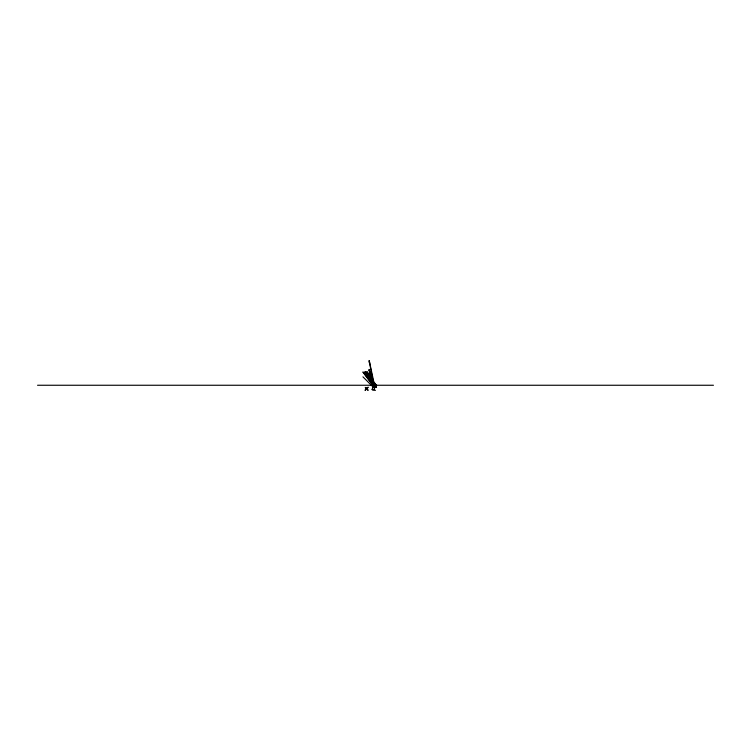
<?xml version="1.0" encoding="UTF-8"?>
<svg xmlns="http://www.w3.org/2000/svg" width="751" height="751" viewBox="0 0 751 751"><rect width="100%" height="100%" fill="white"/><g stroke="black" fill="none" stroke-linecap="round" stroke-linejoin="round"><path stroke-width="1.13" d="M375.66 386.915L374.524 384.841L376.223 387.375L372.806 387.309L369.182 370.055L373.36 386.915M374.017 385.901L374.852 385.573M372.862 387.263L376.223 387.028M366.103 388.624C369.07 390.351 362.677 385.46 366.469 388.258M376.035 385.423L376.157 384.953L376.317 385.423L372.721 385.423L372.862 384.953L373.144 385.601L372.853 384.925M373.547 385.601L374.402 383.235M373.454 385.301L374.646 383.235M375.791 385.394L376.167 384.925M375.988 385.047L375.716 385.601L376.476 384.925L375.941 385.685M375.875 385.601L376.148 385.047M373.773 385.601C373.05 382.897 376.279 382.55 375.603 385.601M374.092 390.22L373.5 390.22M366.741 388.258L368.187 387.178L367.108 388.624M366.469 389.262L365.024 390.342L366.103 388.896M374.88 390.342L375.491 390.295M374.74 383.479L375.303 385.366M374.618 383.827L374.402 383.827M374.646 383.498L374.007 383.77L374.646 383.611M373.256 385.394L372.552 384.925L373.341 385.601M37.55 385.254L713.45 385.254M372.562 385.376L376.467 385.376M372.721 385.582L376.307 385.582M372.806 385.901L376.223 385.901M372.806 386.089L376.223 386.089M372.806 386.333L376.223 386.333M376.223 386.549L372.862 386.549M373.228 386.577L373.754 387.028M376.223 386.69L372.806 386.69L362.949 376.842M372.299 389.149L372.806 389.018L372.299 388.915L372.806 389.91L372.806 388.887M372.299 389.243L372.806 389.3M372.299 389.337L372.806 389.412M372.299 389.525L372.806 389.525M372.299 389.788L372.806 389.666M374.843 383.273L375.575 385.301M367.108 388.896L368.187 390.342L366.741 389.262M374.533 384.653L376.213 386.906L372.806 386.906L369.145 369.37L373.031 385.826M362.949 372.092L372.984 385.423M363.099 372.092L372.825 385.225M364.517 372.092L373.228 385.432M365.211 371.726L373.369 385.301M365.352 371.726L373.454 385.366L365.521 371.726M376.486 385.225L376.223 387.413M366.516 371.726L373.773 385.366M367.436 371.726L374.026 385.366M370.712 378.11L374.571 387.028L370.712 377.875M370.712 377.678L374.514 386.915M374.514 386.953L374.158 385.479A46.008 4.131 81 0 1 369.239 360.64L369.239 362.789M369.239 360.64L374.514 385.301M375.819 387.028L375.885 386.474L375.275 387.028M375.444 386.53L375.416 387.028M375.049 385.301L375.096 386.333M374.514 382.278L374.514 389.412M373.576 386.53L373.613 387.028M373.144 386.474L373.228 387.028M373.012 384.953L373.078 385.685M372.853 384.953L372.806 387.413M366.375 388.699L366.845 388.821L366.394 388.633"/></g></svg>
